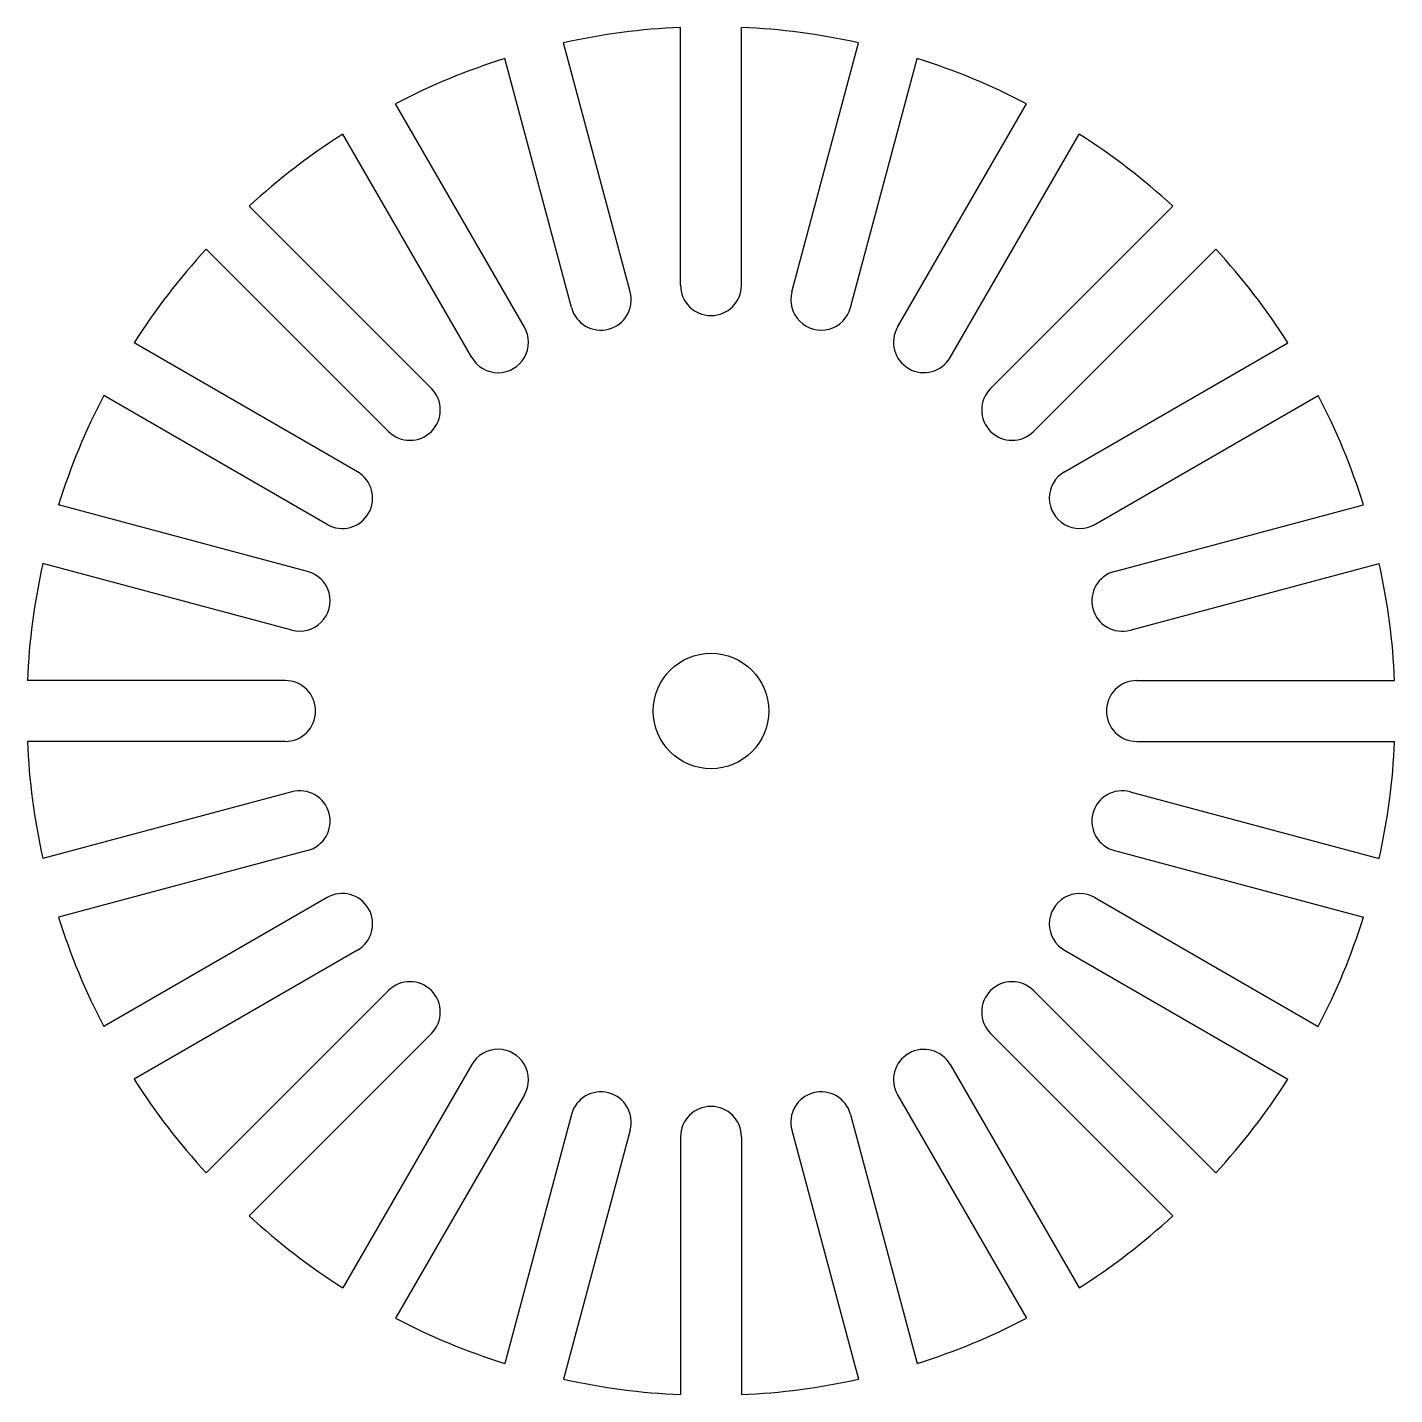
# Model space of a CAD drawing. Extents: x -11.2 to 11.2, y -11.2 to 11.2.
import ezdxf

# ---------------------------------------------------------------- set-up
doc = ezdxf.new("R2010")
doc.units = 0
doc.layers.get('0').update_dxf_attribs({"linetype": 'continuous'})

# ---------------------------------------------------------------- blocks, each defined once
blk = doc.blocks.new('CUT001')
at = {"color": 0}
for p, q in [((-0.5, 7), (-0.5, 11.239)), ((0.5, 7), (0.5, 11.239)), ((-1.329, 6.891), (-2.426, 10.985)), ((1.329, 6.891), (2.426, 10.985)), ((-2.295, 6.632), (-3.392, 10.727)), ((2.295, 6.632), (3.392, 10.727)), ((-3.067, 6.312), (-5.186, 9.983)), ((3.067, 6.312), (5.186, 9.983)), ((-3.933, 5.812), (-6.052, 9.483)), ((3.933, 5.812), (6.052, 9.483)), ((-4.596, 5.303), (-7.594, 8.301)), ((4.596, 5.303), (7.594, 8.301)), ((-5.303, 4.596), (-8.301, 7.594)), ((5.303, 4.596), (8.301, 7.594)), ((-5.812, 3.933), (-9.483, 6.052)), ((5.812, 3.933), (9.483, 6.052)), ((-6.312, 3.067), (-9.983, 5.186)), ((6.312, 3.067), (9.983, 5.186)), ((-6.632, 2.295), (-10.727, 3.392)), ((6.632, 2.295), (10.727, 3.392)), ((-6.891, 1.329), (-10.985, 2.426)), ((6.891, 1.329), (10.985, 2.426)), ((-7, 0.5), (-11.239, 0.5)), ((7, 0.5), (11.239, 0.5)), ((-7, -0.5), (-11.239, -0.5)), ((7, -0.5), (11.239, -0.5)), ((-6.891, -1.329), (-10.985, -2.426)), ((6.891, -1.329), (10.985, -2.426)), ((-6.632, -2.295), (-10.727, -3.392)), ((6.632, -2.295), (10.727, -3.392)), ((-6.312, -3.067), (-9.983, -5.186)), ((6.312, -3.067), (9.983, -5.186)), ((-5.812, -3.933), (-9.483, -6.052)), ((5.812, -3.933), (9.483, -6.052)), ((-5.303, -4.596), (-8.301, -7.594)), ((5.303, -4.596), (8.301, -7.594)), ((-4.596, -5.303), (-7.594, -8.301)), ((4.596, -5.303), (7.594, -8.301)), ((-3.933, -5.812), (-6.052, -9.483)), ((3.933, -5.812), (6.052, -9.483)), ((-3.067, -6.312), (-5.186, -9.983)), ((3.067, -6.312), (5.186, -9.983)), ((-2.295, -6.632), (-3.392, -10.727)), ((2.295, -6.632), (3.392, -10.727)), ((-1.329, -6.891), (-2.426, -10.985)), ((1.329, -6.891), (2.426, -10.985)), ((-0.5, -7), (-0.5, -11.239)), ((0.5, -7), (0.5, -11.239))]:
    blk.add_line(p, q, dxfattribs=at)
blk.add_circle((0, 0), 0.95, dxfattribs=at)
for centre, radius, start, end in [((0, 0), 11.25, 92.5473, 102.4527), ((0, 0), 11.25, 77.5473, 87.4527), ((0, 0), 11.25, 107.5473, 117.4527), ((0, 0), 11.25, 62.5473, 72.4527), ((0, 0), 11.25, 122.5473, 132.4527), ((0, 0), 11.25, 47.5473, 57.4527), ((0, 0), 11.25, 137.5473, 147.4527), ((0, 0), 11.25, 32.5473, 42.4527), ((0, 7), 0.5, -180, 0), ((-1.812, 6.761), 0.5, -165, 15), ((1.812, 6.761), 0.5, 165, -15), ((-3.5, 6.062), 0.5, -150, 30), ((3.5, 6.062), 0.5, 150, -30), ((0, 0), 11.25, 152.5473, 162.4527), ((-4.95, 4.95), 0.5, -135, 45), ((4.95, 4.95), 0.5, 135, -45), ((0, 0), 11.25, 17.5473, 27.4527), ((-6.062, 3.5), 0.5, -120, 60), ((6.062, 3.5), 0.5, 120, -60), ((0, 0), 11.25, 167.5473, 177.4527), ((-6.761, 1.812), 0.5, -105, 75), ((6.761, 1.812), 0.5, 105, -75), ((0, 0), 11.25, 2.5473, 12.4527), ((-7, 0), 0.5, -90, 90), ((7, 0), 0.5, 90, -90), ((0, 0), 11.25, -177.4527, -167.5473), ((0, 0), 11.25, -12.4527, -2.5473), ((-6.761, -1.812), 0.5, -75, 105), ((6.761, -1.812), 0.5, 75, -105), ((-6.062, -3.5), 0.5, -60, 120), ((6.062, -3.5), 0.5, 60, -120), ((0, 0), 11.25, -162.4527, -152.5473), ((0, 0), 11.25, -27.4527, -17.5473), ((-4.95, -4.95), 0.5, -45, 135), ((4.95, -4.95), 0.5, 45, -135), ((-3.5, -6.062), 0.5, -30, 150), ((3.5, -6.062), 0.5, 30, -150), ((0, 0), 11.25, -147.4527, -137.5473), ((0, 0), 11.25, -42.4527, -32.5473), ((-1.812, -6.761), 0.5, -15, 165), ((1.812, -6.761), 0.5, 15, -165), ((0, -7), 0.5, 0, -180), ((0, 0), 11.25, -132.4527, -122.5473), ((0, 0), 11.25, -57.4527, -47.5473), ((0, 0), 11.25, -117.4527, -107.5473), ((0, 0), 11.25, -72.4527, -62.5473), ((0, 0), 11.25, -102.4527, -92.5473), ((0, 0), 11.25, -87.4527, -77.5473)]:
    blk.add_arc(centre, radius, start, end, dxfattribs=at)

msp = doc.modelspace()

# ---------------------------------------------------------------- block references
at = {"color": 0}
msp.add_blockref('CUT001', (0, 0), dxfattribs=at)

doc.saveas('drawing.dxf')
